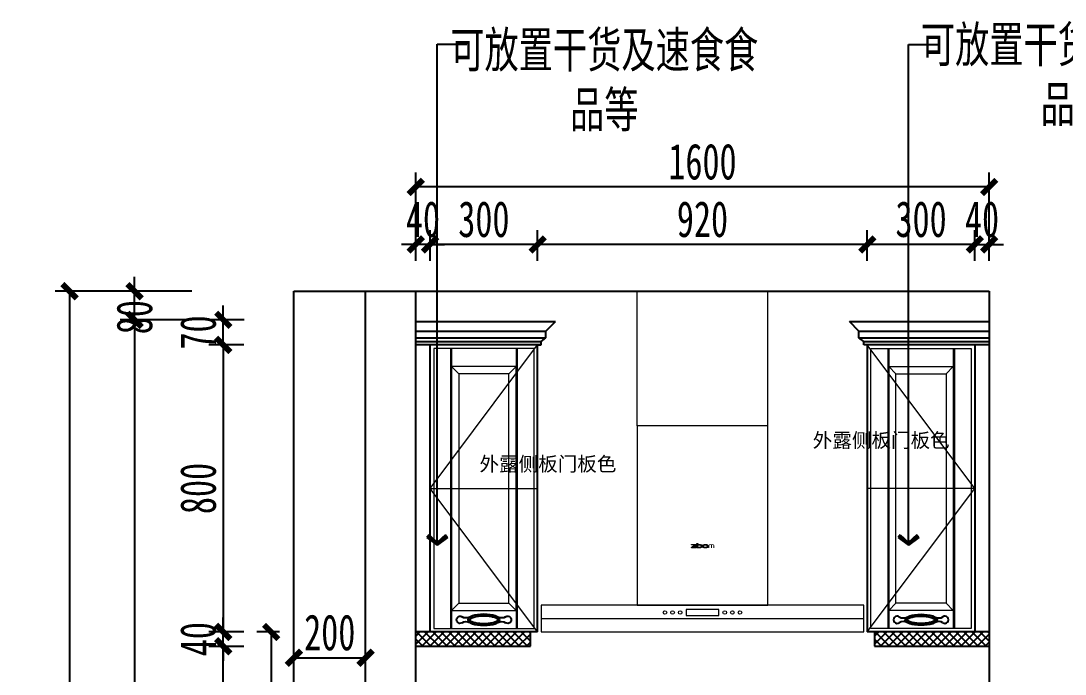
# Model space of a CAD drawing. Header units: millimetres. Extents: x 3104083 to 3173399, y -3165492 to -3044687.
# Drawn here: x 3118849 to 3121763, y -3160391 to -3158570 of the extents above; entities that cross this region are included whole.
import ezdxf

# ---------------------------------------------------------------- set-up
doc = ezdxf.new("R2010")
doc.units = ezdxf.units.MM
doc.header["$LTSCALE"] = 500
doc.header["$MEASUREMENT"] = 0
doc.header["$PDMODE"] = 2
doc.linetypes.add('ACAD_ISO03W100', pattern=[30, 12, -18])
doc.layers.get('0').update_dxf_attribs({"linetype": 'CONTINUOUS'})
doc.layers.get('DEFPOINTS').update_dxf_attribs({"linetype": 'CONTINUOUS'})
for name, color, linetype in [('D-节点尺寸', 5, 'CONTINUOUS'), ('W-基础引线', 35, 'CONTINUOUS'), ('ZB_厨柜', 7, 'CONTINUOUS'), ('柜体', 2, 'CONTINUOUS')]:
    doc.layers.add(name, color=color, linetype=linetype)
for name, color, linetype, lineweight in [('墙体', 6, 'CONTINUOUS', 25), ('电器', 85, 'CONTINUOUS', 15), ('辅助线', 252, 'CONTINUOUS', 13)]:
    doc.layers.add(name, color=color, linetype=linetype, lineweight=lineweight)
doc.styles.add('DIM', font='SimSun.ttf', dxfattribs={"width": 0.7})
doc.styles.add('ZB_宋体', font='SimSun.ttf', dxfattribs={"height": 80})
doc.dimstyles.new('40', dxfattribs={"dimscale": 40, "dimtxt": 2.5, "dimasz": 1, "dimexe": 1, "dimexo": 1, "dimgap": 0.5, "dimtad": 1, "dimdec": 0, "dimzin": 0, "dimdsep": 46, "dimtxsty": 'DIM', "dimblk": 'ARCHTICK', "dimcen": 0, "dimclrd": 5, "dimclre": 5, "dimclrt": 35, "dimadec": 0, "dimazin": 0, "dimtfac": 0.5, "dimtdec": 0, "dimtix": 1, "dimtmove": 2, "dimatfit": 2, "dimldrblk": 'A', "dimfxl": 0, "dimtolj": 1, "dimtzin": 0, "dimlwd": -1, "dimlwe": -1, "dimarcsym": 0})
doc.dimstyles.new('基础引线', dxfattribs={"dimtxt": 3, "dimasz": 0.7, "dimexe": 2, "dimexo": 6, "dimgap": 1, "dimtad": 1, "dimdec": 0, "dimdsep": 46, "dimtxsty": 'Standard', "dimblk1": 'A', "dimblk2": 'A', "dimsah": 1, "dimcen": 3, "dimdle": 200, "dimclrd": 256, "dimclre": 256, "dimclrt": 2, "dimadec": 0, "dimazin": 0, "dimtfac": 1, "dimtdec": 0, "dimtix": 1, "dimtmove": 1, "dimatfit": 3, "dimldrblk": 'A', "dimfxl": 0, "dimtvp": 1, "dimtolj": 1, "dimtzin": 0, "dimarcsym": 0})

# ---------------------------------------------------------------- blocks, each defined once
blk = doc.blocks.new('油烟机立面')
at = {"layer": '电器'}
for points in [[(215449.9, -105458.6), (215449.9, -105457.2), (215436.8, -105457.2), (215436.8, -105458.6), (215445.3, -105458.6), (215436.8, -105465.7), (215436.8, -105467.1), (215449.9, -105467.1), (215449.9, -105465.7), (215441.4, -105465.7)], [(215486.7, -105460.3, -0.313741), (215488.4, -105458.6), (215490.9, -105458.6), (215490.9, -105467.2), (215493.6, -105467.2), (215493.6, -105458.6), (215496.4, -105458.6, -0.240846), (215497.9, -105460.2), (215497.9, -105467.2), (215500.4, -105467.2), (215500.4, -105460.7, 0.377099), (215496.6, -105457.1), (215488, -105457.1, 0.37664), (215484.1, -105460.6), (215484.1, -105467.2), (215486.7, -105467.2)]]:
    blk.add_hatch(color=256, dxfattribs=at).paths.add_polyline_path(points)
blk.add_hatch(color=256, dxfattribs=at).paths.add_polyline_path([(215449.9, -105460.6), (215445.7, -105464.1), (215449.9, -105464.1)], flags=17)
h = blk.add_hatch(color=256, dxfattribs=at)
h.paths.add_polyline_path([(215462.2, -105457.1), (215454.4, -105457.1), (215454.4, -105454.6), (215451.8, -105454.6), (215451.8, -105467.1), (215462.2, -105467.1, 0.850277)])
h.paths.add_polyline_path([(215454.4, -105458.6), (215460.6, -105458.6, -0.922619), (215460.6, -105465.7), (215454.4, -105465.7)], flags=16)
h = blk.add_hatch(color=256, dxfattribs=at)
h.paths.add_polyline_path([(215478.5, -105457.2), (215472, -105457.2, 0.93167), (215472.2, -105467.1), (215478.5, -105467.1, 0.890248)])
h.paths.add_polyline_path([(215473, -105458.6), (215477.5, -105458.6, -0.767482), (215477.5, -105465.7), (215473, -105465.7, -0.819914)], flags=16)
for p, q in [((215017.3, -105626.4), (215017.3, -105646.4)), ((215017.3, -105663.9), (215917.3, -105663.9))]:
    blk.add_line(p, q, dxfattribs=at)
for points in [[(215284.8, -105626.4), (215649.8, -105626.4), (215649.8, -105126.4), (215284.8, -105126.4)], [(215017.3, -105701.4), (215917.3, -105701.4), (215917.3, -105626.4), (215017.3, -105626.4)], [(215421.5, -105655.1), (215513.2, -105655.1), (215513.2, -105639.1), (215421.5, -105639.1)]]:
    blk.add_lwpolyline(points, close=True, dxfattribs=at)
for points in [[(215436.8, -105457.2), (215449.9, -105457.2), (215449.9, -105458.6), (215441.4, -105465.7), (215449.9, -105465.7), (215449.9, -105467.1), (215436.8, -105467.1), (215436.8, -105465.7), (215445.3, -105458.6), (215436.8, -105458.6), (215436.8, -105457.2)], [(215449.9, -105460.6), (215449.9, -105464.1), (215445.7, -105464.1), (215449.9, -105460.6)]]:
    blk.add_lwpolyline(points, dxfattribs=at)
for points in [[(215451.8, -105454.6), (215454.4, -105454.6), (215454.4, -105457.1), (215462.2, -105457.1, -0.850277), (215462.2, -105467.1), (215451.8, -105467.1), (215451.8, -105454.6)], [(215454.4, -105458.6), (215460.6, -105458.6, -0.922619), (215460.6, -105465.7), (215454.4, -105465.7), (215454.4, -105458.6)], [(215472, -105457.2), (215478.5, -105457.2, -0.890248), (215478.5, -105467.1), (215472.2, -105467.1, -0.93167), (215472, -105457.2)], [(215473, -105458.6), (215477.5, -105458.6, -0.767482), (215477.5, -105465.7), (215473, -105465.7, -0.819914), (215473, -105458.6, 0.006271)]]:
    blk.add_lwpolyline(points, format="xyb", dxfattribs=at)
for centre in [(215362.7, -105647.1), (215384, -105647.1), (215405.2, -105647.1), (215529.5, -105647.1), (215550.7, -105647.1), (215572, -105647.1)]:
    blk.add_circle(centre, 5, dxfattribs=at)
blk = doc.blocks.new('_ArchTick')
at = {"color": 0, "linetype": 'ByBlock', "const_width": 0.4}
blk.add_lwpolyline([(-0.5, -0.5), (0.5, 0.5)], dxfattribs=at)
blk = doc.blocks.new('*D1983')
at = {"layer": 'D-节点尺寸', "color": 5, "ltscale": 100}
for p, q in [((3121210.7, -3159238.7), (3121210.7, -3159153.4)), ((3121510.7, -3159238.7), (3121510.7, -3159153.4)), ((3121510.7, -3159193.4), (3121210.7, -3159193.4))]:
    blk.add_line(p, q, dxfattribs=at)
at = {"layer": 'DEFPOINTS', "color": 0, "ltscale": 100}
for p in [(3121210.7, -3159193.4), (3121210.7, -3159278.7), (3121510.7, -3159278.7)]:
    blk.add_point(p, dxfattribs=at)
at = {"layer": 'D-节点尺寸', "color": 5, "ltscale": 100, "xscale": 40, "yscale": 40, "zscale": 40, "rotation": 180}
blk.add_blockref('_ArchTick', (3121210.7, -3159193.4), dxfattribs=at)
at = {"layer": 'D-节点尺寸', "color": 5, "ltscale": 100, "xscale": 40, "yscale": 40, "zscale": 40}
blk.add_blockref('_ArchTick', (3121510.7, -3159193.4), dxfattribs=at)
at = {"layer": 'D-节点尺寸', "color": 35, "ltscale": 100, "insert": (3121360.7, -3159123.4), "char_height": 100, "attachment_point": 5, "style": 'DIM'}
blk.add_mtext('\\A1;300', dxfattribs=at)
blk = doc.blocks.new('A')
for p, q in [((-1.435, 1.148), (-1.09, 1.437)), ((-1.435, 1.148), (-0.369, 0)), ((-1.09, 1.437), (0, 0)), ((-0.369, 0), (-2.127, 0)), ((-1.435, -1.148), (-0.369, 0)), ((-1.09, -1.437), (0, 0)), ((-1.435, -1.148), (-1.09, -1.437))]:
    blk.add_line(p, q)
for points in [[(-1.435, 1.148), (-1.09, 1.437), (-0.369, 0), (0, 0)], [(-1.435, -1.148), (-1.09, -1.437), (-0.369, 0), (0, 0)]]:
    blk.add_solid(points)
blk = doc.blocks.new('*D1984')
at = {"layer": 'D-节点尺寸', "color": 5, "ltscale": 100}
for p, q in [((3120290.7, -3159238.7), (3120290.7, -3159153.4)), ((3121210.7, -3159238.7), (3121210.7, -3159153.4)), ((3121210.7, -3159193.4), (3120290.7, -3159193.4))]:
    blk.add_line(p, q, dxfattribs=at)
at = {"layer": 'DEFPOINTS', "color": 0, "ltscale": 100}
for p in [(3120290.7, -3159193.4), (3120290.7, -3159278.7), (3121210.7, -3159278.7)]:
    blk.add_point(p, dxfattribs=at)
at = {"layer": 'D-节点尺寸', "color": 5, "ltscale": 100, "xscale": 40, "yscale": 40, "zscale": 40, "rotation": 180}
blk.add_blockref('_ArchTick', (3120290.7, -3159193.4), dxfattribs=at)
at = {"layer": 'D-节点尺寸', "color": 5, "ltscale": 100, "xscale": 40, "yscale": 40, "zscale": 40}
blk.add_blockref('_ArchTick', (3121210.7, -3159193.4), dxfattribs=at)
at = {"layer": 'D-节点尺寸', "color": 35, "ltscale": 100, "insert": (3120750.7, -3159123.4), "char_height": 100, "attachment_point": 5, "style": 'DIM'}
blk.add_mtext('\\A1;920', dxfattribs=at)
blk = doc.blocks.new('*D1985')
at = {"layer": 'D-节点尺寸', "color": 5, "ltscale": 100}
for p, q in [((3119990.7, -3159238.7), (3119990.7, -3159153.4)), ((3120290.7, -3159238.7), (3120290.7, -3159153.4)), ((3120290.7, -3159193.4), (3119990.7, -3159193.4))]:
    blk.add_line(p, q, dxfattribs=at)
at = {"layer": 'DEFPOINTS', "color": 0, "ltscale": 100}
for p in [(3119990.7, -3159193.4), (3119990.7, -3159278.7), (3120290.7, -3159278.7)]:
    blk.add_point(p, dxfattribs=at)
at = {"layer": 'D-节点尺寸', "color": 5, "ltscale": 100, "xscale": 40, "yscale": 40, "zscale": 40, "rotation": 180}
blk.add_blockref('_ArchTick', (3119990.7, -3159193.4), dxfattribs=at)
at = {"layer": 'D-节点尺寸', "color": 5, "ltscale": 100, "xscale": 40, "yscale": 40, "zscale": 40}
blk.add_blockref('_ArchTick', (3120290.7, -3159193.4), dxfattribs=at)
at = {"layer": 'D-节点尺寸', "color": 35, "ltscale": 100, "insert": (3120140.7, -3159123.4), "char_height": 100, "attachment_point": 5, "style": 'DIM'}
blk.add_mtext('\\A1;300', dxfattribs=at)
blk = doc.blocks.new('*D1986')
at = {"layer": 'D-节点尺寸', "color": 5, "ltscale": 100}
for p, q in [((3119950.7, -3159238.7), (3119950.7, -3159153.4)), ((3119990.7, -3159238.7), (3119990.7, -3159153.4)), ((3119950.7, -3159193.4), (3119910.7, -3159193.4)), ((3119990.7, -3159193.4), (3119950.7, -3159193.4)), ((3119990.7, -3159193.4), (3120030.7, -3159193.4))]:
    blk.add_line(p, q, dxfattribs=at)
at = {"layer": 'DEFPOINTS', "color": 0, "ltscale": 100}
for p in [(3119950.7, -3159193.4), (3119950.7, -3159278.7), (3119990.7, -3159278.7)]:
    blk.add_point(p, dxfattribs=at)
at = {"layer": 'D-节点尺寸', "color": 5, "ltscale": 100, "xscale": 40, "yscale": 40, "zscale": 40}
blk.add_blockref('_ArchTick', (3119950.7, -3159193.4), dxfattribs=at)
at = {"layer": 'D-节点尺寸', "color": 5, "ltscale": 100, "xscale": 40, "yscale": 40, "zscale": 40, "rotation": 180}
blk.add_blockref('_ArchTick', (3119990.7, -3159193.4), dxfattribs=at)
at = {"layer": 'D-节点尺寸', "color": 35, "ltscale": 100, "insert": (3119970.7, -3159123.4), "char_height": 100, "attachment_point": 5, "style": 'DIM'}
blk.add_mtext('\\A1;40', dxfattribs=at)
blk = doc.blocks.new('*D1987')
at = {"layer": 'D-节点尺寸', "color": 5, "ltscale": 100}
for p, q in [((3121510.7, -3159238.7), (3121510.7, -3159153.4)), ((3121550.7, -3159238.7), (3121550.7, -3159153.4)), ((3121510.7, -3159193.4), (3121470.7, -3159193.4)), ((3121510.7, -3159193.4), (3121550.7, -3159193.4)), ((3121550.7, -3159193.4), (3121590.7, -3159193.4))]:
    blk.add_line(p, q, dxfattribs=at)
at = {"layer": 'DEFPOINTS', "color": 0, "ltscale": 100}
for p in [(3121550.7, -3159193.4), (3121510.7, -3159278.7), (3121550.7, -3159278.7)]:
    blk.add_point(p, dxfattribs=at)
at = {"layer": 'D-节点尺寸', "color": 5, "ltscale": 100, "xscale": 40, "yscale": 40, "zscale": 40}
blk.add_blockref('_ArchTick', (3121510.7, -3159193.4), dxfattribs=at)
at = {"layer": 'D-节点尺寸', "color": 5, "ltscale": 100, "xscale": 40, "yscale": 40, "zscale": 40, "rotation": 180}
blk.add_blockref('_ArchTick', (3121550.7, -3159193.4), dxfattribs=at)
at = {"layer": 'D-节点尺寸', "color": 35, "ltscale": 100, "insert": (3121530.7, -3159123.4), "char_height": 100, "attachment_point": 5, "style": 'DIM'}
blk.add_mtext('\\A1;40', dxfattribs=at)
blk = doc.blocks.new('*D1988')
at = {"layer": 'D-节点尺寸', "color": 5, "ltscale": 100}
for p, q in [((3119950.7, -3159193), (3119950.7, -3158993)), ((3121550.7, -3159193), (3121550.7, -3158993)), ((3121550.7, -3159033), (3119950.7, -3159033))]:
    blk.add_line(p, q, dxfattribs=at)
at = {"layer": 'DEFPOINTS', "color": 0, "ltscale": 100}
for p in [(3119950.7, -3159033), (3119950.7, -3159278.7), (3121550.7, -3159278.7)]:
    blk.add_point(p, dxfattribs=at)
at = {"layer": 'D-节点尺寸', "color": 5, "ltscale": 100, "xscale": 40, "yscale": 40, "zscale": 40, "rotation": 180}
blk.add_blockref('_ArchTick', (3119950.7, -3159033), dxfattribs=at)
at = {"layer": 'D-节点尺寸', "color": 5, "ltscale": 100, "xscale": 40, "yscale": 40, "zscale": 40}
blk.add_blockref('_ArchTick', (3121550.7, -3159033), dxfattribs=at)
at = {"layer": 'D-节点尺寸', "color": 35, "ltscale": 100, "insert": (3120750.7, -3158963), "char_height": 100, "attachment_point": 5, "style": 'DIM'}
blk.add_mtext('\\A1;1600', dxfattribs=at)
blk = doc.blocks.new('*D1989')
at = {"layer": 'D-节点尺寸', "color": 5, "ltscale": 100}
for p, q in [((3119470.6, -3159473.7), (3119373.6, -3159473.7)), ((3119413.6, -3159473.7), (3119413.6, -3160273.7)), ((3119470.6, -3160273.7), (3119373.6, -3160273.7))]:
    blk.add_line(p, q, dxfattribs=at)
at = {"layer": 'DEFPOINTS', "color": 0, "ltscale": 100}
for p in [(3119510.6, -3159473.7), (3119413.6, -3160273.7), (3119510.6, -3160273.7)]:
    blk.add_point(p, dxfattribs=at)
at = {"layer": 'D-节点尺寸', "color": 5, "ltscale": 100, "xscale": 40, "yscale": 40, "zscale": 40}
for p, rotation in [((3119413.6, -3159473.7), 90), ((3119413.6, -3160273.7), 270)]:
    blk.add_blockref('_ArchTick', p, dxfattribs=dict(at, rotation=rotation))
at = {"layer": 'D-节点尺寸', "color": 35, "ltscale": 100, "insert": (3119343.6, -3159873.7), "char_height": 100, "attachment_point": 5, "rotation": 90, "style": 'DIM'}
blk.add_mtext('\\A1;800', dxfattribs=at)
blk = doc.blocks.new('*D1993')
at = {"layer": 'D-节点尺寸', "color": 5, "ltscale": 100}
for p, q in [((3119325.9, -3159403.7), (3119125.9, -3159403.7)), ((3119165.9, -3159403.7), (3119165.9, -3161773.7)), ((3119325.9, -3161773.7), (3119125.9, -3161773.7))]:
    blk.add_line(p, q, dxfattribs=at)
at = {"layer": 'DEFPOINTS', "color": 0, "ltscale": 100}
for p in [(3119452.6, -3159403.7), (3119165.9, -3161773.7), (3119510.6, -3161773.7)]:
    blk.add_point(p, dxfattribs=at)
at = {"layer": 'D-节点尺寸', "color": 5, "ltscale": 100, "xscale": 40, "yscale": 40, "zscale": 40}
for p, rotation in [((3119165.9, -3159403.7), 90), ((3119165.9, -3161773.7), 270)]:
    blk.add_blockref('_ArchTick', p, dxfattribs=dict(at, rotation=rotation))
at = {"layer": 'D-节点尺寸', "color": 35, "ltscale": 100, "insert": (3119095.9, -3160588.7), "char_height": 100, "attachment_point": 5, "rotation": 90, "style": 'DIM'}
blk.add_mtext('\\A1;2370', dxfattribs=at)
blk = doc.blocks.new('*D1994')
at = {"layer": 'D-节点尺寸', "color": 5, "ltscale": 100}
for p, q in [((3119165.9, -3159323.7), (3119165.9, -3159283.7)), ((3119325.9, -3159323.7), (3119125.9, -3159323.7)), ((3119165.9, -3159403.7), (3119165.9, -3159323.7)), ((3119325.9, -3159403.7), (3119125.9, -3159403.7)), ((3119165.9, -3159403.7), (3119165.9, -3159443.7))]:
    blk.add_line(p, q, dxfattribs=at)
at = {"layer": 'DEFPOINTS', "color": 0, "ltscale": 100}
for p in [(3119165.9, -3159323.7), (3119365.9, -3159323.7), (3119452.6, -3159403.7)]:
    blk.add_point(p, dxfattribs=at)
at = {"layer": 'D-节点尺寸', "color": 5, "ltscale": 100, "xscale": 40, "yscale": 40, "zscale": 40}
for p, rotation in [((3119165.9, -3159323.7), 270), ((3119165.9, -3159403.7), 90)]:
    blk.add_blockref('_ArchTick', p, dxfattribs=dict(at, rotation=rotation))
at = {"layer": 'D-节点尺寸', "color": 35, "ltscale": 100, "insert": (3119165.9, -3159396.2), "char_height": 100, "attachment_point": 5, "rotation": 90, "style": 'DIM'}
blk.add_mtext('\\A1;80', dxfattribs=at)
blk = doc.blocks.new('*D1995')
at = {"layer": 'D-节点尺寸', "color": 5, "ltscale": 100}
for p, q in [((3119144.4, -3159323.7), (3118944.4, -3159323.7)), ((3118984.4, -3159323.7), (3118984.4, -3161773.7)), ((3119144.4, -3161773.7), (3118944.4, -3161773.7))]:
    blk.add_line(p, q, dxfattribs=at)
at = {"layer": 'DEFPOINTS', "color": 0, "ltscale": 100}
for p in [(3119365.9, -3159323.7), (3118984.4, -3161773.7), (3119365.9, -3161773.7)]:
    blk.add_point(p, dxfattribs=at)
at = {"layer": 'D-节点尺寸', "color": 5, "ltscale": 100, "xscale": 40, "yscale": 40, "zscale": 40}
for p, rotation in [((3118984.4, -3159323.7), 90), ((3118984.4, -3161773.7), 270)]:
    blk.add_blockref('_ArchTick', p, dxfattribs=dict(at, rotation=rotation))
at = {"layer": 'D-节点尺寸', "color": 35, "ltscale": 100, "insert": (3118914.4, -3160548.7), "char_height": 100, "attachment_point": 5, "rotation": 90, "style": 'DIM'}
blk.add_mtext('\\A1;2450', dxfattribs=at)
blk = doc.blocks.new('*D1996')
at = {"layer": 'D-节点尺寸', "color": 5, "ltscale": 100}
for p, q in [((3119413.6, -3159403.7), (3119413.6, -3159363.7)), ((3119471.7, -3159403.7), (3119373.6, -3159403.7)), ((3119413.6, -3159473.7), (3119413.6, -3159403.7)), ((3119470.6, -3159473.7), (3119373.6, -3159473.7)), ((3119413.6, -3159473.7), (3119413.6, -3159513.7))]:
    blk.add_line(p, q, dxfattribs=at)
at = {"layer": 'DEFPOINTS', "color": 0, "ltscale": 100}
for p in [(3119413.6, -3159403.7), (3119511.7, -3159403.7), (3119510.6, -3159473.7)]:
    blk.add_point(p, dxfattribs=at)
at = {"layer": 'D-节点尺寸', "color": 5, "ltscale": 100, "xscale": 40, "yscale": 40, "zscale": 40}
for p, rotation in [((3119413.6, -3159403.7), 270), ((3119413.6, -3159473.7), 90)]:
    blk.add_blockref('_ArchTick', p, dxfattribs=dict(at, rotation=rotation))
at = {"layer": 'D-节点尺寸', "color": 35, "ltscale": 100, "insert": (3119343.6, -3159438.7), "char_height": 100, "attachment_point": 5, "rotation": 90, "style": 'DIM'}
blk.add_mtext('\\A1;70', dxfattribs=at)
blk = doc.blocks.new('*D1997')
at = {"layer": 'D-节点尺寸', "color": 5, "ltscale": 100}
for p, q in [((3119470.6, -3160313.7), (3119373.6, -3160313.7)), ((3119413.6, -3160973.7), (3119413.6, -3160313.7)), ((3119470.6, -3160973.7), (3119373.6, -3160973.7))]:
    blk.add_line(p, q, dxfattribs=at)
at = {"layer": 'DEFPOINTS', "color": 0, "ltscale": 100}
for p in [(3119413.6, -3160313.7), (3119510.6, -3160313.7), (3119510.6, -3160973.7)]:
    blk.add_point(p, dxfattribs=at)
at = {"layer": 'D-节点尺寸', "color": 5, "ltscale": 100, "xscale": 40, "yscale": 40, "zscale": 40}
for p, rotation in [((3119413.6, -3160313.7), 90), ((3119413.6, -3160973.7), 270)]:
    blk.add_blockref('_ArchTick', p, dxfattribs=dict(at, rotation=rotation))
at = {"layer": 'D-节点尺寸', "color": 35, "ltscale": 100, "insert": (3119343.6, -3160643.7), "char_height": 100, "attachment_point": 5, "rotation": 90, "style": 'DIM'}
blk.add_mtext('\\A1;660', dxfattribs=at)
blk = doc.blocks.new('*D1998')
at = {"layer": 'D-节点尺寸', "color": 5, "ltscale": 100}
for p, q in [((3119570.7, -3160273.7), (3119507.3, -3160273.7)), ((3119547.3, -3160273.7), (3119547.3, -3161773.7)), ((3119570.7, -3161773.7), (3119507.3, -3161773.7))]:
    blk.add_line(p, q, dxfattribs=at)
at = {"layer": 'DEFPOINTS', "color": 0, "ltscale": 100}
for p in [(3119610.7, -3160273.7), (3119547.3, -3161773.7), (3119610.7, -3161773.7)]:
    blk.add_point(p, dxfattribs=at)
at = {"layer": 'D-节点尺寸', "color": 5, "ltscale": 100, "xscale": 40, "yscale": 40, "zscale": 40}
for p, rotation in [((3119547.3, -3160273.7), 90), ((3119547.3, -3161773.7), 270)]:
    blk.add_blockref('_ArchTick', p, dxfattribs=dict(at, rotation=rotation))
at = {"layer": 'D-节点尺寸', "color": 35, "ltscale": 100, "insert": (3119477.3, -3161023.7), "char_height": 100, "attachment_point": 5, "rotation": 90, "style": 'DIM'}
blk.add_mtext('\\A1;1500', dxfattribs=at)
blk = doc.blocks.new('*D1999')
at = {"layer": 'D-节点尺寸', "color": 5, "ltscale": 100}
for p, q in [((3119413.6, -3160273.7), (3119413.6, -3160233.7)), ((3119470.6, -3160273.7), (3119373.6, -3160273.7)), ((3119413.6, -3160313.7), (3119413.6, -3160273.7)), ((3119470.6, -3160313.7), (3119373.6, -3160313.7)), ((3119413.6, -3160313.7), (3119413.6, -3160353.7))]:
    blk.add_line(p, q, dxfattribs=at)
at = {"layer": 'DEFPOINTS', "color": 0, "ltscale": 100}
for p in [(3119413.6, -3160273.7), (3119510.6, -3160273.7), (3119510.6, -3160313.7)]:
    blk.add_point(p, dxfattribs=at)
at = {"layer": 'D-节点尺寸', "color": 5, "ltscale": 100, "xscale": 40, "yscale": 40, "zscale": 40}
for p, rotation in [((3119413.6, -3160273.7), 270), ((3119413.6, -3160313.7), 90)]:
    blk.add_blockref('_ArchTick', p, dxfattribs=dict(at, rotation=rotation))
at = {"layer": 'D-节点尺寸', "color": 35, "ltscale": 100, "insert": (3119343.6, -3160293.7), "char_height": 100, "attachment_point": 5, "rotation": 90, "style": 'DIM'}
blk.add_mtext('\\A1;40', dxfattribs=at)
blk = doc.blocks.new('182')
at = {"layer": 'ZB_厨柜', "color": 253}
for centre, radius, start, end in [((71329.5, -32480.6), 10, 55.1094, 304.8906), ((71346.9, -32452.8), 22.8, 239.4342, 295.2951), ((71346.9, -32508.5), 22.8, 64.7049, 120.5658), ((71445.2, -32452.8), 22.8, 244.7079, 300.5688), ((71445.2, -32508.4), 22.8, 59.4372, 115.298), ((71462.5, -32480.6), 10, 234.9056, 124.8807)]:
    blk.add_arc(centre, radius, start, end, dxfattribs=at)
blk.add_ellipse((71396, -32480.6), major_axis=(-44.6, 0), ratio=0.345562, dxfattribs=at)
blk.add_open_spline([(71356.4, -32480.6), (71356.4, -32480.6), (71356.4, -32480.7), (71356.4, -32480.8), (71356.5, -32480.9), (71356.7, -32481.3), (71356.8, -32481.5), (71357.3, -32482), (71357.5, -32482.3), (71358.6, -32483.2), (71359.5, -32483.8), (71361.9, -32485.1), (71363.4, -32485.8), (71366.6, -32487), (71368.5, -32487.6), (71372.5, -32488.6), (71374.6, -32489.1), (71380.7, -32490.1), (71384.9, -32490.6), (71393.4, -32491.1), (71397.8, -32491.1), (71406.4, -32490.7), (71410.6, -32490.2), (71418.3, -32489), (71421.8, -32488.1), (71426.8, -32486.5), (71428.6, -32485.8), (71431.5, -32484.4), (71432.7, -32483.7), (71434.2, -32482.6), (71434.6, -32482.2), (71435.2, -32481.5), (71435.4, -32481.2), (71435.6, -32480.9), (71435.6, -32480.8), (71435.7, -32480.6), (71435.7, -32480.6), (71435.7, -32480.6), (71435.7, -32480.5), (71435.6, -32480.4), (71435.6, -32480.2), (71435.3, -32479.9), (71435.2, -32479.7), (71434.7, -32479.2), (71434.5, -32478.9), (71433.4, -32478), (71432.4, -32477.3), (71429.9, -32476), (71428.5, -32475.3), (71425.1, -32474.1), (71423.2, -32473.5), (71419.1, -32472.5), (71416.9, -32472), (71410.7, -32471), (71406.5, -32470.6), (71397.9, -32470.1), (71393.5, -32470.1), (71384.9, -32470.6), (71380.8, -32471.1), (71373.1, -32472.4), (71369.6, -32473.3), (71364.7, -32474.9), (71363.1, -32475.6), (71360.3, -32476.9), (71359.2, -32477.6), (71357.8, -32478.7), (71357.4, -32479.1), (71356.8, -32479.8), (71356.6, -32480), (71356.5, -32480.4), (71356.4, -32480.5), (71356.4, -32480.6), (71356.4, -32480.6), (71356.4, -32480.6)], degree=3, knots=[0, 0, 0, 0, 0.09599, 0.09599, 0.19198, 0.19198, 0.28797, 0.28797, 0.38396, 0.38396, 0.56459, 0.56459, 0.74522, 0.74522, 0.92585, 0.92585, 1.10648, 1.10648, 1.409669, 1.409669, 1.712859, 1.712859, 2.016048, 2.016048, 2.319237, 2.319237, 2.516071, 2.516071, 2.712905, 2.712905, 2.839586, 2.839586, 2.966267, 2.966267, 3.06056, 3.06056, 3.154854, 3.154854, 3.249148, 3.249148, 3.343442, 3.343442, 3.437735, 3.437735, 3.532029, 3.532029, 3.714701, 3.714701, 3.897373, 3.897373, 4.080045, 4.080045, 4.262717, 4.262717, 4.567087, 4.567087, 4.871458, 4.871458, 5.175828, 5.175828, 5.480199, 5.480199, 5.672389, 5.672389, 5.86458, 5.86458, 5.989753, 5.989753, 6.114926, 6.114926, 6.208858, 6.208858, 6.283185, 6.283185, 6.283185, 6.283185], dxfattribs=at)
blk = doc.blocks.new('*D1949')
at = {"layer": 'D-节点尺寸', "color": 5, "ltscale": 100}
for p, q in [((3119610.7, -3160345.5), (3119610.7, -3160305.5)), ((3119810.7, -3160345.5), (3119810.7, -3160305.5)), ((3119610.7, -3160345.5), (3119810.7, -3160345.5))]:
    blk.add_line(p, q, dxfattribs=at)
at = {"layer": 'DEFPOINTS', "color": 0, "ltscale": 100}
for p in [(3119610.7, -3160345.5), (3119810.7, -3160345.5, 0), (3119810.7, -3160345.5)]:
    blk.add_point(p, dxfattribs=at)
at = {"layer": 'D-节点尺寸', "color": 5, "ltscale": 100, "xscale": 40, "yscale": 40, "zscale": 40, "rotation": 180}
blk.add_blockref('_ArchTick', (3119610.7, -3160345.5), dxfattribs=at)
at = {"layer": 'D-节点尺寸', "color": 5, "ltscale": 100, "xscale": 40, "yscale": 40, "zscale": 40}
blk.add_blockref('_ArchTick', (3119810.7, -3160345.5), dxfattribs=at)
at = {"layer": 'D-节点尺寸', "color": 35, "ltscale": 100, "insert": (3119710.7, -3160275.5), "char_height": 100, "attachment_point": 5, "style": 'DIM'}
blk.add_mtext('\\A1;200', dxfattribs=at)

msp = doc.modelspace()

# ---------------------------------------------------------------- hatches: boundary and pattern name
at = {"layer": '柜体'}
h = msp.add_hatch(dxfattribs=at)
h.set_pattern_fill('ANSI37', color=256, scale=5, style=0)
h.set_pattern_definition([(45, (2863436.726, -3053682.74), (-11.22532015, 11.22532015), []), (135, (2863436.726, -3053682.74), (-11.22532015, -11.22532015), [])])
h.paths.add_polyline_path([(3120270.664, -3160313.657), (3120270.664, -3160273.657), (3119950.664, -3160273.657), (3119950.664, -3160313.657)])
h = msp.add_hatch(dxfattribs=at)
h.set_pattern_fill('ANSI37', color=256, scale=5, style=0)
h.set_pattern_definition([(45, (2864716.726, -3053682.74), (-11.22532015, 11.22532015), []), (135, (2864716.726, -3053682.74), (-11.22532015, -11.22532015), [])])
h.paths.add_polyline_path([(3121550.664, -3160313.657), (3121550.664, -3160273.657), (3121230.664, -3160273.657), (3121230.664, -3160313.657)])

# ---------------------------------------------------------------- linework, layer by layer
at = {"layer": '墙体'}
for p, q in [((3119610.664, -3161773.657), (3119610.664, -3159323.657)), ((3119610.664, -3159323.657), (3121550.664, -3159323.657)), ((3119810.664, -3160923.655, 0), (3119810.664, -3159323.657, 0)), ((3119950.664, -3160923.655), (3119950.664, -3159323.657)), ((3121550.664, -3159323.657), (3121550.664, -3161773.657))]:
    msp.add_line(p, q, dxfattribs=at)
at = {"layer": '柜体'}
for p, q in [((3119950.664, -3159408.657), (3120340.169, -3159408.657)), ((3120313.904, -3159435.355), (3120340.169, -3159408.657)), ((3121161.16, -3159408.657), (3121550.664, -3159408.657)), ((3121187.425, -3159435.355), (3121161.16, -3159408.657)), ((3119950.664, -3159435.355), (3120313.904, -3159435.355)), ((3119950.664, -3159453.657), (3120313.904, -3159453.657)), ((3120300.664, -3159463.657), (3120313.904, -3159453.657)), ((3120313.904, -3159453.657), (3120313.904, -3159435.355)), ((3121187.425, -3159435.355), (3121550.664, -3159435.355)), ((3121187.425, -3159453.657), (3121187.425, -3159435.355)), ((3121187.425, -3159453.657), (3121550.664, -3159453.657)), ((3121200.664, -3159463.657), (3121187.425, -3159453.657)), ((3119950.664, -3159463.657), (3120300.664, -3159463.657)), ((3120300.664, -3159473.657), (3119950.664, -3159473.657)), ((3119990.664, -3160273.657), (3119990.664, -3159473.657)), ((3120290.664, -3160273.657), (3120290.664, -3159473.657)), ((3120290.664, -3159473.657), (3120300.664, -3159473.657)), ((3120300.664, -3159473.657), (3120300.664, -3159463.657)), ((3121200.664, -3159463.657), (3121550.664, -3159463.657)), ((3121200.664, -3159473.657), (3121200.664, -3159463.657)), ((3121550.664, -3159473.657), (3121200.664, -3159473.657)), ((3121210.664, -3159473.657), (3121200.664, -3159473.657)), ((3121210.664, -3159473.657), (3121210.664, -3160273.657)), ((3121510.664, -3159473.657), (3121510.664, -3160273.657)), ((3120290.664, -3160273.657), (3119950.664, -3160273.657)), ((3120270.664, -3160313.657), (3120270.664, -3160273.657)), ((3121550.664, -3160273.657), (3121210.664, -3160273.657)), ((3121230.664, -3160273.657), (3121230.664, -3160313.657)), ((3119950.664, -3160313.657), (3120270.664, -3160313.657)), ((3121230.664, -3160313.657), (3121550.664, -3160313.657))]:
    msp.add_line(p, q, dxfattribs=at)
at = {"layer": '电器'}
for p, q in [((3120568.165, -3159698.654), (3120568.165, -3159323.654)), ((3120933.165, -3159698.654), (3120933.165, -3159323.654))]:
    msp.add_line(p, q, dxfattribs=at)
at = {"layer": '辅助线', "linetype": 'ACAD_ISO03W100'}
for p, q in [((3119990.664, -3159873.657), (3120290.664, -3159473.657)), ((3121510.665, -3159873.657), (3121210.664, -3159473.657)), ((3120290.664, -3160273.657), (3119990.664, -3159873.657)), ((3119990.664, -3159873.657), (3120290.664, -3159873.657)), ((3121210.664, -3160273.657), (3121510.665, -3159873.657)), ((3121510.665, -3159873.657), (3121210.664, -3159873.657))]:
    msp.add_line(p, q, dxfattribs=at)
at = {"layer": '辅助线', "color": 250}
for p, q in [((3120047.664, -3159483.657), (3120047.664, -3160263.657)), ((3120233.664, -3159483.657), (3120233.664, -3160263.657)), ((3121267.664, -3159483.657), (3121267.664, -3160263.657)), ((3121453.665, -3159483.657), (3121453.665, -3160263.657))]:
    msp.add_line(p, q, dxfattribs=at)
at = {"layer": '辅助线', "color": 252}
for p, q in [((3120050.664, -3159483.657), (3120050.664, -3160263.657)), ((3120230.664, -3159483.657), (3120230.664, -3160263.657)), ((3121270.664, -3159483.657), (3121270.664, -3160263.657)), ((3121450.665, -3159483.657), (3121450.665, -3160263.657)), ((3120050.664, -3159533.657), (3120070.664, -3159553.657)), ((3120230.664, -3159533.657), (3120210.664, -3159553.657)), ((3121270.664, -3159533.657), (3121290.664, -3159553.657)), ((3121450.665, -3159533.657), (3121430.665, -3159553.657)), ((3120070.664, -3160193.657), (3120050.664, -3160213.657)), ((3120210.664, -3160193.657), (3120230.664, -3160213.657)), ((3121290.664, -3160193.657), (3121270.664, -3160213.657)), ((3121430.665, -3160193.657), (3121450.665, -3160213.657))]:
    msp.add_line(p, q, dxfattribs=at)
at = {"layer": '辅助线', "color": 250}
for points in [[(3120000.664, -3160263.657), (3120280.664, -3160263.657), (3120280.664, -3159483.657), (3120000.664, -3159483.657)], [(3121500.665, -3160263.657), (3121220.664, -3160263.657), (3121220.664, -3159483.657), (3121500.665, -3159483.657)]]:
    msp.add_lwpolyline(points, close=True, dxfattribs=at)
at = {"layer": '辅助线', "color": 252}
for points in [[(3120050.664, -3160213.657), (3120230.664, -3160213.657), (3120230.664, -3159533.657), (3120050.664, -3159533.657)], [(3121450.665, -3160213.657), (3121270.664, -3160213.657), (3121270.664, -3159533.657), (3121450.665, -3159533.657)], [(3120070.664, -3160193.657), (3120210.664, -3160193.657), (3120210.664, -3159553.657), (3120070.664, -3159553.657)], [(3121430.665, -3160193.657), (3121290.664, -3160193.657), (3121290.664, -3159553.657), (3121430.665, -3159553.657)]]:
    msp.add_lwpolyline(points, close=True, dxfattribs=at)

# ---------------------------------------------------------------- block references
at = {"layer": 'ZB_厨柜', "color": 253}
for name, p in [('油烟机立面', (2905283.32, -3054572.288)), ('182', (3049964.632, -3127759.127))]:
    msp.add_blockref(name, p, dxfattribs=at)
at = {"layer": 'ZB_厨柜', "color": 253, "xscale": -1}
msp.add_blockref('182', (3191536.696, -3127759.127), dxfattribs=at)

# ---------------------------------------------------------------- texts
at = {"layer": 'D-节点尺寸', "color": 35, "ltscale": 100, "char_height": 100, "attachment_point": 5, "style": 'DIM'}
for insert in [(3121789.743, -3158724.612), (3120476.763, -3158739.427)]:
    msp.add_mtext_dynamic_manual_height_columns('可放置干货及速食食品等', width=876.28157, gutter_width=400, heights=[0], dxfattribs=dict(at, insert=insert))
at = {"layer": 'ZB_厨柜', "char_height": 40, "width": 704.1536, "attachment_point": 3, "style": 'ZB_宋体'}
for insert in [(3121440.42, -3159719.27), (3120510.42, -3159785.227)]:
    msp.add_mtext('{\\fSimSun|b0|i0|c134|p54;外露侧板门板色}', dxfattribs=dict(at, insert=insert))

# ---------------------------------------------------------------- dimensions: what is measured, and where the dimension line sits
at = {"layer": 'D-节点尺寸', "color": 251, "ltscale": 100}
for base, p1, p2, picture, middle in [((3119950.664, -3159033.049), (3121550.664, -3159278.716), (3119950.664, -3159278.716), '*D1988', (3120750.664, -3158963.049)), ((3119950.664, -3159193.398), (3119990.664, -3159278.716), (3119950.664, -3159278.716), '*D1986', (3119970.664, -3159123.398)), ((3119990.664, -3159193.398), (3120290.664, -3159278.716), (3119990.664, -3159278.716), '*D1985', (3120140.664, -3159123.398)), ((3120290.664, -3159193.398), (3121210.664, -3159278.716), (3120290.664, -3159278.716), '*D1984', (3120750.664, -3159123.398)), ((3121210.664, -3159193.398), (3121510.664, -3159278.716), (3121210.664, -3159278.716), '*D1983', (3121360.664, -3159123.398)), ((3121550.664, -3159193.398), (3121510.664, -3159278.716), (3121550.664, -3159278.716), '*D1987', (3121530.664, -3159123.398)), ((3119810.664, -3160345.516, 0), (3119610.664, -3160345.516, 0), (3119810.664, -3160345.516, 0), '*D1949', (3119710.664, -3160275.516, 0))]:
    dim = msp.add_linear_dim(base=base, p1=p1, p2=p2, dimstyle='40', dxfattribs=at)
    dim.commit()
    dim.dimension.update_dxf_attribs({"geometry": picture, "text_midpoint": middle})
for base, p1, p2, picture, middle in [((3118984.389, -3161773.657), (3119365.869, -3159323.657), (3119365.869, -3161773.657), '*D1995', (3118914.389, -3160548.657)), ((3119413.551, -3159403.657), (3119510.606, -3159473.657), (3119511.74, -3159403.657), '*D1996', (3119343.551, -3159438.657)), ((3119165.869, -3161773.657), (3119452.645, -3159403.657), (3119510.606, -3161773.657), '*D1993', (3119095.869, -3160588.657)), ((3119413.551, -3160273.657), (3119510.606, -3159473.657), (3119510.606, -3160273.657), '*D1989', (3119343.551, -3159873.657)), ((3119413.551, -3160273.657), (3119510.606, -3160313.657), (3119510.606, -3160273.657), '*D1999', (3119343.551, -3160293.657)), ((3119547.308, -3161773.657), (3119610.664, -3160273.657), (3119610.664, -3161773.657), '*D1998', (3119477.308, -3161023.657)), ((3119413.551, -3160313.657), (3119510.606, -3160973.657), (3119510.606, -3160313.657), '*D1997', (3119343.551, -3160643.657))]:
    dim = msp.add_linear_dim(base=base, p1=p1, p2=p2, angle=90, dimstyle='40', dxfattribs=at)
    dim.commit()
    dim.dimension.update_dxf_attribs({"geometry": picture, "text_midpoint": middle})
dim = msp.add_linear_dim(base=(3119165.869, -3159323.657), p1=(3119452.645, -3159403.657), p2=(3119365.869, -3159323.657), angle=90, dimstyle='40', dxfattribs=at)
dim.commit()
dim.dimension.update_dxf_attribs({"geometry": '*D1994', "text_midpoint": (3119165.869, -3159396.157), "dimtype": 160})

# ---------------------------------------------------------------- leaders
at = {"layer": 'W-基础引线'}
for points in [[(3120010.551, -3160031.766), (3120010.551, -3158635.557), (3120093.003, -3158635.557)], [(3121325.58, -3160031.766), (3121325.58, -3158636.164), (3121408.033, -3158636.164)]]:
    msp.add_leader(points, dimstyle='基础引线', override={"dimasz": 20}, dxfattribs=at)

doc.saveas('drawing.dxf')
